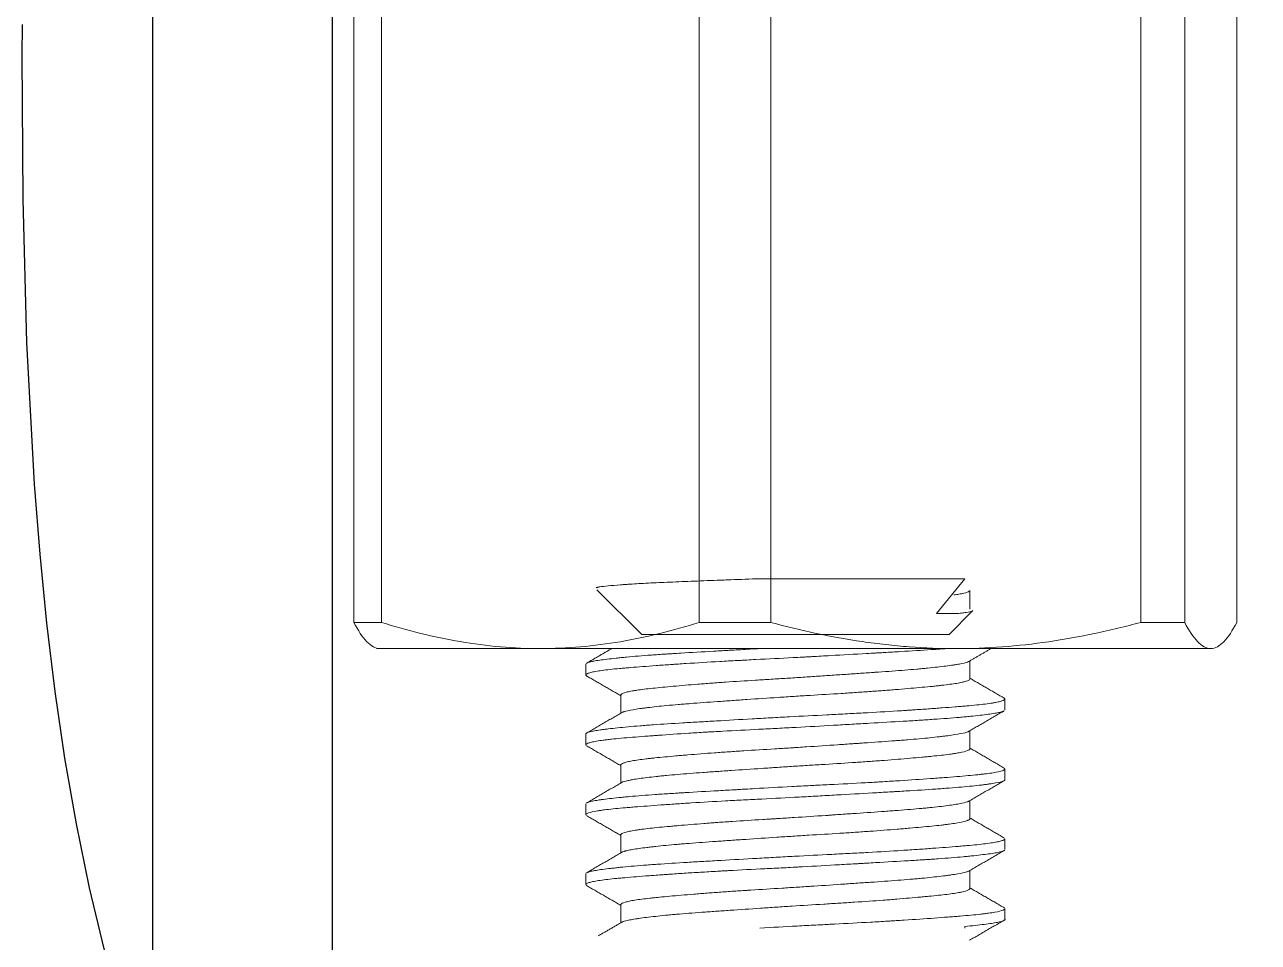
# Model space of a CAD drawing. Header units: millimetres. Extents: x 4900 to 5740, y 840 to 1434.
# Drawn here: x 5035.7 to 5053.36, y 1018.43 to 1031.56 of the extents above; entities that cross this region are included whole.
import ezdxf

# ---------------------------------------------------------------- set-up
doc = ezdxf.new("R2010")
doc.units = ezdxf.units.MM
doc.linetypes.add('CENTERX2', pattern=[101.6, 63.5, -12.7, 12.7, -12.7])
doc.layers.add('CENTER', color=1, linetype='CENTERX2')
doc.layers.add('DIM', color=3, linetype='Continuous')
doc.styles.get("Standard").update_dxf_attribs({"font": 'arial.ttf'})
doc.dimstyles.new('사본 ISO-25', dxfattribs={"dimtxt": 7, "dimasz": 7, "dimexe": 2.1, "dimexo": 2.1, "dimgap": 2, "dimtad": 1, "dimtih": 1, "dimtoh": 1, "dimdec": 1, "dimdsep": 46, "dimtxsty": 'Standard', "dimcen": 0, "dimclrd": 3, "dimclre": 3, "dimclrt": 4, "dimazin": 2, "dimtp": 0.1, "dimtm": 0.1, "dimtfac": 0.714286, "dimtdec": 1, "dimtmove": 0, "dimatfit": 3, "dimfxl": 1, "dimarcsym": 0})

msp = doc.modelspace()

# ---------------------------------------------------------------- linework, layer by layer
msp.add_line((5037.535, 1004.657), (5037.535, 1069.631))
at = {"color": 7, "linetype": 'Continuous', "lineweight": 18}
for p, q in [((5040.412, 1023.006), (5040.412, 1042.256)), ((5040.808, 1023.006), (5040.808, 1042.256)), ((5045.359, 1023.006), (5045.359, 1042.256)), ((5046.384, 1023.006), (5046.384, 1042.256)), ((5051.682, 1023.006), (5051.682, 1042.256)), ((5052.31, 1023.006), (5052.31, 1042.256)), ((5053.057, 1023.006), (5053.057, 1042.256)), ((5046.224, 1023.631), (5049.162, 1023.631)), ((5049.162, 1023.631), (5048.758, 1023.131)), ((5043.893, 1023.473), (5044.535, 1022.831)), ((5049.235, 1023.197), (5049.235, 1023.46)), ((5049.029, 1023.131), (5048.758, 1023.131)), ((5048.935, 1022.831), (5049.268, 1023.165)), ((5040.808, 1023.006), (5040.412, 1023.006)), ((5046.384, 1023.006), (5045.359, 1023.006)), ((5052.31, 1023.006), (5051.682, 1023.006)), ((5044.535, 1022.831), (5048.935, 1022.831)), ((5040.735, 1022.631), (5043.084, 1022.631)), ((5043.084, 1022.631), (5049.033, 1022.631)), ((5049.033, 1022.631), (5052.684, 1022.631)), ((5043.735, 1022.409), (5043.735, 1022.253)), ((5049.235, 1022.198), (5049.235, 1022.456)), ((5044.235, 1021.964), (5044.235, 1021.706)), ((5049.735, 1021.753), (5049.735, 1021.909)), ((5049.235, 1021.197), (5049.235, 1021.456)), ((5043.735, 1021.409), (5043.735, 1021.254)), ((5044.235, 1020.965), (5044.235, 1020.706)), ((5049.735, 1020.753), (5049.735, 1020.908)), ((5043.735, 1020.409), (5043.735, 1020.253)), ((5049.235, 1020.197), (5049.235, 1020.456)), ((5044.235, 1019.965), (5044.235, 1019.706)), ((5049.735, 1019.754), (5049.735, 1019.909)), ((5043.735, 1019.408), (5043.735, 1019.254)), ((5049.235, 1019.198), (5049.235, 1019.456)), ((5044.235, 1018.964), (5044.235, 1018.706)), ((5049.735, 1018.753), (5049.735, 1018.909)), ((5049.162, 1018.654), (5049.162, 1018.631))]:
    msp.add_line(p, q, dxfattribs=at)
for points, knots in [([(5043.882, 1023.501), (5043.886, 1023.503), (5043.892, 1023.505), (5043.904, 1023.508), (5043.909, 1023.509), (5043.922, 1023.512), (5043.928, 1023.513), (5043.966, 1023.519), (5044.005, 1023.524), (5044.103, 1023.533), (5044.162, 1023.538), (5044.247, 1023.545), (5044.265, 1023.546), (5044.301, 1023.549), (5044.358, 1023.552), (5044.419, 1023.556), (5044.546, 1023.564), (5044.639, 1023.569), (5044.79, 1023.576), (5044.843, 1023.578), (5044.952, 1023.583), (5045.008, 1023.585), (5045.179, 1023.592), (5045.299, 1023.597), (5045.486, 1023.604), (5045.549, 1023.606), (5045.647, 1023.61), (5045.679, 1023.611), (5045.746, 1023.614), (5045.779, 1023.615), (5045.947, 1023.621), (5046.084, 1023.626), (5046.224, 1023.631)], [0, 0, 0, 0, 0.043439, 0.043439, 0.071573, 0.071573, 0.099707, 0.099707, 0.212244, 0.212244, 0.32478, 0.32478, 0.352914, 0.352914, 0.381048, 0.437317, 0.437317, 0.549853, 0.549853, 0.606122, 0.606122, 0.66239, 0.66239, 0.774927, 0.774927, 0.831195, 0.831195, 0.859329, 0.859329, 0.887463, 0.887463, 1, 1, 1, 1]), ([(5049.234, 1023.46), (5049.233, 1023.457), (5049.23, 1023.454), (5049.213, 1023.442), (5049.187, 1023.433), (5049.138, 1023.421), (5049.127, 1023.419), (5049.103, 1023.414), (5049.091, 1023.412), (5049.056, 1023.405), (5049.032, 1023.401), (5049.006, 1023.398)], [0, 0, 0, 0, 0.146422, 0.146422, 0.592853, 0.592853, 0.704461, 0.704461, 0.816069, 0.816069, 1, 1, 1, 1]), ([(5049.029, 1023.131), (5049.059, 1023.134), (5049.087, 1023.137), (5049.126, 1023.141), (5049.138, 1023.143), (5049.16, 1023.146), (5049.171, 1023.147), (5049.22, 1023.155), (5049.248, 1023.16), (5049.27, 1023.169), (5049.275, 1023.171), (5049.277, 1023.174)], [0, 0, 0, 0, 0.206312, 0.206312, 0.309467, 0.309467, 0.412623, 0.412623, 0.825246, 0.825246, 1, 1, 1, 1]), ([(5040.412, 1023.006), (5040.474, 1022.889), (5040.536, 1022.794), (5040.629, 1022.698), (5040.66, 1022.673), (5040.723, 1022.64), (5040.754, 1022.631), (5040.786, 1022.631)], [0, 0, 0, 0, 0.5, 0.5, 0.75, 0.75, 1, 1, 1, 1]), ([(5043.084, 1022.631), (5042.893, 1022.631), (5042.702, 1022.639), (5042.318, 1022.673), (5042.127, 1022.698), (5041.557, 1022.795), (5041.181, 1022.889), (5040.808, 1023.006)], [0, 0, 0, 0, 0.25, 0.25, 0.5, 0.5, 1, 1, 1, 1]), ([(5045.359, 1023.006), (5044.984, 1022.889), (5044.608, 1022.794), (5044.039, 1022.698), (5043.849, 1022.673), (5043.467, 1022.64), (5043.276, 1022.631), (5043.084, 1022.631)], [0, 0, 0, 0, 0.5, 0.5, 0.75, 0.75, 1, 1, 1, 1]), ([(5049.033, 1022.631), (5048.811, 1022.631), (5048.588, 1022.639), (5048.253, 1022.665), (5048.142, 1022.675), (5047.974, 1022.694), (5047.918, 1022.7), (5047.807, 1022.715), (5047.306, 1022.784), (5046.815, 1022.89), (5046.384, 1023.006)], [0, 0, 0, 0, 0.25, 0.25, 0.375, 0.375, 0.4375, 0.4375, 0.5, 1, 1, 1, 1]), ([(5051.682, 1023.006), (5051.573, 1022.977), (5051.41, 1022.935), (5051.245, 1022.897), (5051.135, 1022.872), (5051.08, 1022.86), (5050.805, 1022.802), (5050.584, 1022.762), (5050.142, 1022.697), (5049.921, 1022.673), (5049.477, 1022.639), (5049.255, 1022.631), (5049.033, 1022.631)], [0, 0, 0, 0, 0.125, 0.1875, 0.1875, 0.25, 0.25, 0.5, 0.5, 0.75, 0.75, 1, 1, 1, 1]), ([(5052.684, 1022.631), (5052.652, 1022.631), (5052.621, 1022.639), (5052.558, 1022.673), (5052.527, 1022.698), (5052.433, 1022.795), (5052.372, 1022.889), (5052.31, 1023.006)], [0, 0, 0, 0, 0.25, 0.25, 0.5, 0.5, 1, 1, 1, 1]), ([(5053.057, 1023.006), (5052.995, 1022.889), (5052.933, 1022.794), (5052.84, 1022.698), (5052.809, 1022.673), (5052.746, 1022.64), (5052.715, 1022.631), (5052.684, 1022.631)], [0, 0, 0, 0, 0.5, 0.5, 0.75, 0.75, 1, 1, 1, 1]), ([(5048.897, 1022.631), (5048.891, 1022.631), (5048.884, 1022.63), (5048.846, 1022.628), (5048.814, 1022.625), (5048.764, 1022.622), (5048.748, 1022.62), (5048.714, 1022.618), (5048.697, 1022.617), (5048.543, 1022.607), (5048.397, 1022.598), (5048.166, 1022.584), (5048.087, 1022.579), (5047.985, 1022.573), (5047.964, 1022.572), (5047.923, 1022.57), (5047.902, 1022.569), (5047.84, 1022.565), (5047.798, 1022.563), (5047.587, 1022.551), (5047.415, 1022.541), (5047.15, 1022.526), (5047.061, 1022.521), (5046.949, 1022.515), (5046.926, 1022.513), (5046.881, 1022.511), (5046.814, 1022.507), (5046.747, 1022.504), (5046.523, 1022.492), (5046.346, 1022.483), (5046.126, 1022.472), (5046.06, 1022.468), (5045.995, 1022.465), (5045.951, 1022.462), (5045.929, 1022.461), (5045.821, 1022.456), (5045.736, 1022.451), (5045.486, 1022.437), (5045.326, 1022.427), (5045.134, 1022.415), (5045.097, 1022.413), (5045.04, 1022.409), (5045.022, 1022.408), (5044.985, 1022.405), (5044.894, 1022.399), (5044.807, 1022.393), (5044.674, 1022.383), (5044.61, 1022.378), (5044.488, 1022.369), (5044.429, 1022.364), (5044.346, 1022.357), (5044.319, 1022.355), (5044.266, 1022.35), (5044.241, 1022.348), (5044.168, 1022.341), (5044.123, 1022.337), (5043.998, 1022.323), (5043.929, 1022.314), (5043.861, 1022.301), (5043.848, 1022.299), (5043.825, 1022.294), (5043.814, 1022.291), (5043.785, 1022.284), (5043.755, 1022.274), (5043.74, 1022.264), (5043.733, 1022.254), (5043.734, 1022.249), (5043.741, 1022.242), (5043.745, 1022.24), (5043.75, 1022.237)], [0, 0, 0, 0, 0.003762, 0.003762, 0.021846, 0.021846, 0.030888, 0.030888, 0.039931, 0.039931, 0.112269, 0.112269, 0.148438, 0.148438, 0.15748, 0.15748, 0.166522, 0.166522, 0.184607, 0.184607, 0.256945, 0.256945, 0.293114, 0.293114, 0.302156, 0.302156, 0.311198, 0.329283, 0.329283, 0.401621, 0.401621, 0.419705, 0.428747, 0.428747, 0.43779, 0.43779, 0.473959, 0.473959, 0.546297, 0.546297, 0.564381, 0.564381, 0.573423, 0.573423, 0.582465, 0.618634, 0.618634, 0.654803, 0.654803, 0.690972, 0.690972, 0.709057, 0.709057, 0.727141, 0.727141, 0.76331, 0.76331, 0.835648, 0.835648, 0.853733, 0.853733, 0.871817, 0.871817, 0.907986, 0.944155, 0.944155, 0.980324, 0.980324, 1, 1, 1, 1]), ([(5043.748, 1022.424), (5043.748, 1022.424), (5043.757, 1022.429), (5043.77, 1022.433), (5043.794, 1022.44), (5043.804, 1022.442), (5043.819, 1022.446), (5043.825, 1022.447), (5043.836, 1022.449), (5043.842, 1022.45), (5043.897, 1022.461), (5043.961, 1022.47), (5044.079, 1022.484), (5044.121, 1022.489), (5044.18, 1022.495), (5044.191, 1022.497), (5044.216, 1022.499), (5044.228, 1022.5), (5044.266, 1022.504), (5044.292, 1022.507), (5044.424, 1022.519), (5044.543, 1022.529), (5044.737, 1022.543), (5044.805, 1022.548), (5044.894, 1022.553), (5044.912, 1022.554), (5044.948, 1022.557), (5045.002, 1022.56), (5045.058, 1022.564), (5045.245, 1022.575), (5045.403, 1022.584), (5045.609, 1022.596), (5045.671, 1022.599), (5045.735, 1022.603), (5045.778, 1022.606), (5045.799, 1022.607), (5045.907, 1022.613), (5045.993, 1022.618), (5046.131, 1022.626), (5046.181, 1022.629), (5046.232, 1022.632)], [0, 0, 0, 0, 0.001095, 0.069626, 0.069626, 0.103891, 0.103891, 0.121024, 0.121024, 0.138156, 0.138156, 0.275218, 0.275218, 0.343749, 0.343749, 0.360882, 0.360882, 0.378014, 0.378014, 0.41228, 0.41228, 0.549341, 0.549341, 0.617872, 0.617872, 0.635005, 0.635005, 0.652137, 0.686403, 0.686403, 0.823464, 0.823464, 0.85773, 0.874863, 0.874863, 0.891995, 0.891995, 0.960526, 0.960526, 1, 1, 1, 1]), ([(5049.224, 1022.45), (5049.218, 1022.446), (5049.21, 1022.442), (5049.175, 1022.429), (5049.136, 1022.42), (5049.072, 1022.408), (5049.058, 1022.406), (5049.036, 1022.402), (5049.029, 1022.401), (5049.013, 1022.399), (5049.005, 1022.397), (5048.965, 1022.391), (5048.93, 1022.386), (5048.815, 1022.372), (5048.728, 1022.362), (5048.616, 1022.35), (5048.604, 1022.349), (5048.578, 1022.347), (5048.565, 1022.345), (5048.526, 1022.342), (5048.499, 1022.339), (5048.418, 1022.332), (5048.361, 1022.327), (5048.185, 1022.313), (5048.059, 1022.304), (5047.909, 1022.294), (5047.892, 1022.293), (5047.858, 1022.29), (5047.807, 1022.287), (5047.755, 1022.283), (5047.651, 1022.276), (5047.51, 1022.266), (5047.365, 1022.256), (5047.254, 1022.249), (5047.217, 1022.246), (5047.142, 1022.241), (5047.104, 1022.239), (5046.991, 1022.231), (5046.916, 1022.226), (5046.765, 1022.216), (5046.69, 1022.211), (5046.539, 1022.202), (5046.464, 1022.197), (5046.352, 1022.19), (5046.314, 1022.188), (5046.239, 1022.183), (5046.202, 1022.181), (5046.017, 1022.169), (5045.874, 1022.16), (5045.667, 1022.146), (5045.599, 1022.141), (5045.499, 1022.134), (5045.466, 1022.131), (5045.401, 1022.126), (5045.369, 1022.124), (5045.212, 1022.111), (5045.095, 1022.101), (5044.933, 1022.087), (5044.881, 1022.082), (5044.782, 1022.072), (5044.736, 1022.068), (5044.605, 1022.054), (5044.53, 1022.045), (5044.45, 1022.033), (5044.435, 1022.03), (5044.406, 1022.025), (5044.393, 1022.023), (5044.354, 1022.016), (5044.332, 1022.011), (5044.276, 1021.996), (5044.252, 1021.986), (5044.238, 1021.973), (5044.236, 1021.971), (5044.235, 1021.967), (5044.235, 1021.966), (5044.235, 1021.965)], [0, 0, 0, 0, 0.024331, 0.024331, 0.083969, 0.083969, 0.098878, 0.098878, 0.106333, 0.106333, 0.113787, 0.113787, 0.143606, 0.143606, 0.203243, 0.203243, 0.210698, 0.210698, 0.218153, 0.218153, 0.233062, 0.233062, 0.262881, 0.262881, 0.322518, 0.322518, 0.329973, 0.329973, 0.337427, 0.352337, 0.352337, 0.382155, 0.411974, 0.411974, 0.426883, 0.426883, 0.441793, 0.441793, 0.471611, 0.471611, 0.50143, 0.50143, 0.531249, 0.531249, 0.546158, 0.546158, 0.561067, 0.561067, 0.620705, 0.620705, 0.650523, 0.650523, 0.665433, 0.665433, 0.680342, 0.680342, 0.739979, 0.739979, 0.769798, 0.769798, 0.799617, 0.799617, 0.859254, 0.859254, 0.874163, 0.874163, 0.889073, 0.889073, 0.918891, 0.918891, 0.978529, 0.978529, 0.993438, 0.993438, 1, 1, 1, 1]), ([(5044.249, 1021.715), (5044.253, 1021.717), (5044.258, 1021.719), (5044.266, 1021.723), (5044.269, 1021.724), (5044.276, 1021.726), (5044.279, 1021.727), (5044.313, 1021.738), (5044.356, 1021.747), (5044.44, 1021.761), (5044.479, 1021.767), (5044.523, 1021.774), (5044.541, 1021.776), (5044.551, 1021.777), (5044.579, 1021.781), (5044.599, 1021.784), (5044.7, 1021.796), (5044.792, 1021.806), (5044.946, 1021.821), (5045, 1021.826), (5045.07, 1021.832), (5045.085, 1021.833), (5045.114, 1021.835), (5045.157, 1021.839), (5045.202, 1021.842), (5045.354, 1021.854), (5045.482, 1021.863), (5045.652, 1021.875), (5045.687, 1021.877), (5045.757, 1021.882), (5045.792, 1021.885), (5045.899, 1021.892), (5045.971, 1021.897), (5046.189, 1021.912), (5046.338, 1021.922), (5046.527, 1021.935), (5046.565, 1021.937), (5046.642, 1021.942), (5046.68, 1021.944), (5046.794, 1021.952), (5046.87, 1021.957), (5047.096, 1021.971), (5047.245, 1021.98), (5047.429, 1021.991), (5047.466, 1021.994), (5047.539, 1021.998), (5047.575, 1022.001), (5047.681, 1022.008), (5047.821, 1022.018), (5047.954, 1022.027), (5048.051, 1022.035), (5048.1, 1022.039), (5048.147, 1022.042), (5048.178, 1022.045), (5048.194, 1022.046), (5048.333, 1022.058), (5048.447, 1022.068), (5048.602, 1022.082), (5048.652, 1022.086), (5048.722, 1022.093), (5048.745, 1022.096), (5048.779, 1022.099), (5048.79, 1022.1), (5048.811, 1022.103), (5048.822, 1022.104), (5048.915, 1022.115), (5048.986, 1022.124), (5049.073, 1022.138), (5049.105, 1022.144), (5049.132, 1022.151), (5049.143, 1022.153), (5049.148, 1022.155), (5049.163, 1022.158), (5049.171, 1022.161), (5049.211, 1022.173), (5049.229, 1022.184), (5049.234, 1022.195), (5049.235, 1022.197), (5049.234, 1022.199)], [0, 0, 0, 0, 0.013796, 0.013796, 0.021294, 0.021294, 0.028792, 0.028792, 0.088772, 0.088772, 0.118763, 0.126261, 0.126261, 0.133758, 0.133758, 0.148753, 0.148753, 0.208734, 0.208734, 0.238725, 0.238725, 0.246222, 0.246222, 0.25372, 0.268715, 0.268715, 0.328696, 0.328696, 0.343691, 0.343691, 0.358687, 0.358687, 0.388677, 0.388677, 0.448658, 0.448658, 0.463653, 0.463653, 0.478648, 0.478648, 0.508639, 0.508639, 0.56862, 0.56862, 0.583615, 0.583615, 0.59861, 0.59861, 0.628601, 0.658591, 0.658591, 0.673586, 0.681084, 0.681084, 0.688582, 0.688582, 0.748562, 0.748562, 0.778553, 0.778553, 0.793548, 0.793548, 0.801046, 0.801046, 0.808543, 0.808543, 0.868524, 0.868524, 0.898515, 0.906012, 0.906012, 0.91351, 0.91351, 0.928505, 0.928505, 0.988486, 0.988486, 1, 1, 1, 1]), ([(5043.735, 1021.41), (5043.735, 1021.411), (5043.735, 1021.411), (5043.736, 1021.415), (5043.739, 1021.418), (5043.744, 1021.422), (5043.748, 1021.424), (5043.75, 1021.425), (5043.772, 1021.435), (5043.807, 1021.444), (5043.883, 1021.458), (5043.913, 1021.463), (5043.962, 1021.47), (5043.98, 1021.472), (5044.017, 1021.477), (5044.036, 1021.479), (5044.137, 1021.491), (5044.232, 1021.501), (5044.393, 1021.516), (5044.45, 1021.521), (5044.541, 1021.528), (5044.572, 1021.531), (5044.635, 1021.536), (5044.668, 1021.538), (5044.833, 1021.55), (5044.974, 1021.559), (5045.2, 1021.572), (5045.278, 1021.577), (5045.398, 1021.584), (5045.439, 1021.586), (5045.521, 1021.591), (5045.562, 1021.593), (5045.769, 1021.605), (5045.94, 1021.615), (5046.202, 1021.63), (5046.291, 1021.635), (5046.471, 1021.645), (5046.56, 1021.65), (5046.828, 1021.664), (5047.006, 1021.673), (5047.228, 1021.685), (5047.272, 1021.687), (5047.361, 1021.692), (5047.405, 1021.694), (5047.536, 1021.701), (5047.622, 1021.705), (5047.876, 1021.719), (5048.039, 1021.728), (5048.235, 1021.741), (5048.274, 1021.743), (5048.331, 1021.747), (5048.35, 1021.748), (5048.388, 1021.751), (5048.482, 1021.757), (5048.643, 1021.768), (5048.775, 1021.778), (5048.903, 1021.787), (5048.963, 1021.792), (5049.036, 1021.798), (5049.051, 1021.799), (5049.079, 1021.801), (5049.093, 1021.802), (5049.135, 1021.806), (5049.161, 1021.808), (5049.239, 1021.815), (5049.287, 1021.819), (5049.421, 1021.833), (5049.496, 1021.842), (5049.565, 1021.853), (5049.573, 1021.855), (5049.587, 1021.857), (5049.608, 1021.861), (5049.626, 1021.865), (5049.66, 1021.872), (5049.697, 1021.882), (5049.719, 1021.892), (5049.729, 1021.899), (5049.733, 1021.903), (5049.734, 1021.907), (5049.735, 1021.909), (5049.735, 1021.91), (5049.733, 1021.916), (5049.727, 1021.921), (5049.718, 1021.926)], [0, 0, 0, 0, 0.005079, 0.005079, 0.018883, 0.025784, 0.025784, 0.032686, 0.032686, 0.087898, 0.087898, 0.115504, 0.115504, 0.129307, 0.129307, 0.14311, 0.14311, 0.198322, 0.198322, 0.225928, 0.225928, 0.239731, 0.239731, 0.253534, 0.253534, 0.308746, 0.308746, 0.336352, 0.336352, 0.350155, 0.350155, 0.363958, 0.363958, 0.41917, 0.41917, 0.446776, 0.446776, 0.474382, 0.474382, 0.529594, 0.529594, 0.543397, 0.543397, 0.5572, 0.5572, 0.584806, 0.584806, 0.640018, 0.640018, 0.653821, 0.653821, 0.660722, 0.660722, 0.667624, 0.69523, 0.722836, 0.722836, 0.750442, 0.750442, 0.757343, 0.757343, 0.764245, 0.764245, 0.778048, 0.778048, 0.805654, 0.805654, 0.860866, 0.860866, 0.867767, 0.867767, 0.874669, 0.888472, 0.888472, 0.916078, 0.943684, 0.943684, 0.957487, 0.964389, 0.964389, 0.97129, 0.97129, 1, 1, 1, 1]), ([(5049.721, 1021.738), (5049.718, 1021.736), (5049.703, 1021.73), (5049.68, 1021.723), (5049.65, 1021.716), (5049.639, 1021.714), (5049.615, 1021.71), (5049.603, 1021.707), (5049.533, 1021.696), (5049.463, 1021.686), (5049.337, 1021.672), (5049.291, 1021.667), (5049.217, 1021.659), (5049.191, 1021.657), (5049.139, 1021.652), (5049.111, 1021.649), (5049.028, 1021.642), (5048.969, 1021.637), (5048.846, 1021.627), (5048.782, 1021.623), (5048.647, 1021.614), (5048.578, 1021.609), (5048.468, 1021.602), (5048.431, 1021.6), (5048.356, 1021.595), (5048.318, 1021.593), (5048.126, 1021.582), (5047.966, 1021.572), (5047.715, 1021.558), (5047.63, 1021.553), (5047.499, 1021.546), (5047.456, 1021.543), (5047.368, 1021.538), (5047.324, 1021.536), (5047.105, 1021.523), (5046.927, 1021.513), (5046.703, 1021.501), (5046.658, 1021.499), (5046.568, 1021.494), (5046.523, 1021.492), (5046.388, 1021.485), (5046.3, 1021.48), (5046.036, 1021.467), (5045.864, 1021.458), (5045.653, 1021.446), (5045.611, 1021.444), (5045.549, 1021.44), (5045.528, 1021.439), (5045.487, 1021.437), (5045.385, 1021.431), (5045.286, 1021.425), (5045.056, 1021.41), (5044.911, 1021.4), (5044.757, 1021.389), (5044.741, 1021.388), (5044.707, 1021.385), (5044.69, 1021.384), (5044.641, 1021.38), (5044.609, 1021.378), (5044.516, 1021.371), (5044.457, 1021.366), (5044.289, 1021.353), (5044.189, 1021.344), (5044.092, 1021.333), (5044.081, 1021.332), (5044.06, 1021.33), (5044.03, 1021.326), (5044.002, 1021.323), (5043.948, 1021.316), (5043.884, 1021.306), (5043.835, 1021.296), (5043.805, 1021.289), (5043.791, 1021.285), (5043.779, 1021.281), (5043.771, 1021.279), (5043.768, 1021.278), (5043.752, 1021.271), (5043.743, 1021.266), (5043.736, 1021.259), (5043.735, 1021.256), (5043.735, 1021.254)], [0, 0, 0, 0, 0.013182, 0.042608, 0.042608, 0.057321, 0.057321, 0.072034, 0.072034, 0.130885, 0.130885, 0.16031, 0.16031, 0.175023, 0.175023, 0.189736, 0.189736, 0.219161, 0.219161, 0.248587, 0.248587, 0.278013, 0.278013, 0.292725, 0.292725, 0.307438, 0.307438, 0.366289, 0.366289, 0.395715, 0.395715, 0.410428, 0.410428, 0.425141, 0.425141, 0.483992, 0.483992, 0.498704, 0.498704, 0.513417, 0.513417, 0.542843, 0.542843, 0.601694, 0.601694, 0.616407, 0.616407, 0.623763, 0.623763, 0.63112, 0.660545, 0.660545, 0.719396, 0.719396, 0.726753, 0.726753, 0.734109, 0.734109, 0.748822, 0.748822, 0.778247, 0.778247, 0.837099, 0.837099, 0.844455, 0.844455, 0.851811, 0.866524, 0.866524, 0.89595, 0.925375, 0.925375, 0.940088, 0.947445, 0.947445, 0.954801, 0.954801, 0.984227, 0.984227, 1, 1, 1, 1]), ([(5049.219, 1021.447), (5049.216, 1021.445), (5049.212, 1021.443), (5049.203, 1021.439), (5049.196, 1021.437), (5049.182, 1021.432), (5049.174, 1021.43), (5049.129, 1021.418), (5049.08, 1021.409), (5048.989, 1021.395), (5048.955, 1021.39), (5048.899, 1021.382), (5048.88, 1021.38), (5048.84, 1021.375), (5048.819, 1021.372), (5048.712, 1021.36), (5048.616, 1021.35), (5048.457, 1021.335), (5048.401, 1021.331), (5048.328, 1021.325), (5048.314, 1021.324), (5048.284, 1021.321), (5048.239, 1021.318), (5048.193, 1021.314), (5048.038, 1021.303), (5047.907, 1021.294), (5047.735, 1021.282), (5047.683, 1021.278), (5047.63, 1021.274), (5047.594, 1021.272), (5047.576, 1021.271), (5047.486, 1021.264), (5047.413, 1021.259), (5047.194, 1021.245), (5047.045, 1021.234), (5046.856, 1021.222), (5046.818, 1021.22), (5046.761, 1021.216), (5046.742, 1021.215), (5046.704, 1021.212), (5046.685, 1021.211), (5046.59, 1021.205), (5046.515, 1021.2), (5046.29, 1021.187), (5046.143, 1021.177), (5045.961, 1021.166), (5045.925, 1021.163), (5045.853, 1021.159), (5045.818, 1021.156), (5045.713, 1021.149), (5045.644, 1021.144), (5045.444, 1021.13), (5045.317, 1021.12), (5045.167, 1021.107), (5045.137, 1021.105), (5045.08, 1021.1), (5045.051, 1021.097), (5044.969, 1021.09), (5044.916, 1021.085), (5044.816, 1021.076), (5044.769, 1021.071), (5044.701, 1021.064), (5044.679, 1021.062), (5044.637, 1021.057), (5044.616, 1021.055), (5044.518, 1021.043), (5044.452, 1021.034), (5044.371, 1021.019), (5044.348, 1021.014), (5044.317, 1021.007), (5044.308, 1021.004), (5044.29, 1020.999), (5044.283, 1020.997), (5044.249, 1020.984), (5044.235, 1020.974), (5044.235, 1020.965)], [0, 0, 0, 0, 0.011277, 0.011277, 0.026272, 0.026272, 0.041267, 0.041267, 0.101248, 0.101248, 0.131238, 0.131238, 0.146233, 0.146233, 0.161229, 0.161229, 0.22121, 0.22121, 0.2512, 0.2512, 0.258698, 0.258698, 0.266195, 0.28119, 0.28119, 0.341171, 0.341171, 0.356166, 0.363664, 0.363664, 0.371162, 0.371162, 0.401152, 0.401152, 0.461133, 0.461133, 0.476128, 0.476128, 0.483626, 0.483626, 0.491123, 0.491123, 0.521114, 0.521114, 0.581095, 0.581095, 0.59609, 0.59609, 0.611085, 0.611085, 0.641076, 0.641076, 0.701056, 0.701056, 0.716052, 0.716052, 0.731047, 0.731047, 0.761037, 0.761037, 0.791028, 0.791028, 0.806023, 0.806023, 0.821018, 0.821018, 0.880999, 0.880999, 0.910989, 0.910989, 0.925985, 0.925985, 0.94098, 0.94098, 1, 1, 1, 1]), ([(5044.252, 1020.716), (5044.268, 1020.725), (5044.296, 1020.733), (5044.345, 1020.744), (5044.362, 1020.748), (5044.382, 1020.751), (5044.395, 1020.754), (5044.402, 1020.755), (5044.437, 1020.761), (5044.468, 1020.766), (5044.57, 1020.78), (5044.65, 1020.79), (5044.765, 1020.803), (5044.789, 1020.805), (5044.825, 1020.809), (5044.838, 1020.81), (5044.863, 1020.813), (5044.876, 1020.814), (5044.94, 1020.82), (5044.994, 1020.825), (5045.161, 1020.839), (5045.282, 1020.848), (5045.444, 1020.86), (5045.477, 1020.863), (5045.543, 1020.867), (5045.577, 1020.87), (5045.679, 1020.877), (5045.748, 1020.882), (5045.959, 1020.896), (5046.104, 1020.906), (5046.33, 1020.921), (5046.405, 1020.926), (5046.556, 1020.936), (5046.631, 1020.941), (5046.783, 1020.951), (5046.858, 1020.956), (5046.972, 1020.963), (5047.01, 1020.965), (5047.086, 1020.97), (5047.124, 1020.972), (5047.312, 1020.984), (5047.458, 1020.993), (5047.671, 1021.007), (5047.741, 1021.012), (5047.844, 1021.019), (5047.878, 1021.022), (5047.946, 1021.027), (5047.979, 1021.029), (5048.142, 1021.042), (5048.265, 1021.052), (5048.436, 1021.067), (5048.491, 1021.072), (5048.557, 1021.078), (5048.57, 1021.079), (5048.596, 1021.081), (5048.634, 1021.085), (5048.67, 1021.088), (5048.788, 1021.1), (5048.871, 1021.109), (5048.96, 1021.121), (5048.985, 1021.124), (5049.009, 1021.128), (5049.025, 1021.131), (5049.033, 1021.132), (5049.07, 1021.138), (5049.096, 1021.143), (5049.164, 1021.158), (5049.196, 1021.168), (5049.22, 1021.18), (5049.224, 1021.183), (5049.23, 1021.188), (5049.232, 1021.19), (5049.234, 1021.195), (5049.235, 1021.197), (5049.235, 1021.199)], [0, 0, 0, 0, 0.054913, 0.054913, 0.069966, 0.077493, 0.077493, 0.085019, 0.085019, 0.115125, 0.115125, 0.175337, 0.175337, 0.19039, 0.19039, 0.197917, 0.197917, 0.205443, 0.205443, 0.235549, 0.235549, 0.295761, 0.295761, 0.310814, 0.310814, 0.325867, 0.325867, 0.355973, 0.355973, 0.416185, 0.416185, 0.446291, 0.446291, 0.476397, 0.476397, 0.506503, 0.506503, 0.521556, 0.521556, 0.536609, 0.536609, 0.596821, 0.596821, 0.626926, 0.626926, 0.641979, 0.641979, 0.657032, 0.657032, 0.717244, 0.717244, 0.74735, 0.74735, 0.754877, 0.754877, 0.762403, 0.777456, 0.777456, 0.837668, 0.837668, 0.852721, 0.860248, 0.860248, 0.867774, 0.867774, 0.89788, 0.89788, 0.958092, 0.958092, 0.973145, 0.973145, 0.988198, 0.988198, 1, 1, 1, 1]), ([(5043.751, 1020.426), (5043.753, 1020.427), (5043.755, 1020.427), (5043.778, 1020.437), (5043.815, 1020.446), (5043.882, 1020.458), (5043.897, 1020.46), (5043.927, 1020.465), (5043.943, 1020.467), (5043.994, 1020.474), (5044.069, 1020.483), (5044.159, 1020.493), (5044.231, 1020.501), (5044.269, 1020.504), (5044.308, 1020.508), (5044.335, 1020.511), (5044.349, 1020.512), (5044.418, 1020.518), (5044.476, 1020.523), (5044.597, 1020.533), (5044.661, 1020.538), (5044.793, 1020.547), (5044.862, 1020.551), (5044.97, 1020.558), (5045.007, 1020.56), (5045.063, 1020.564), (5045.082, 1020.565), (5045.119, 1020.567), (5045.138, 1020.568), (5045.311, 1020.579), (5045.47, 1020.588), (5045.719, 1020.602), (5045.804, 1020.607), (5045.912, 1020.613), (5045.934, 1020.615), (5045.977, 1020.617), (5045.999, 1020.618), (5046.065, 1020.622), (5046.109, 1020.625), (5046.329, 1020.637), (5046.506, 1020.647), (5046.774, 1020.661), (5046.864, 1020.666), (5046.976, 1020.672), (5046.999, 1020.673), (5047.044, 1020.675), (5047.111, 1020.679), (5047.178, 1020.682), (5047.399, 1020.693), (5047.571, 1020.702), (5047.782, 1020.714), (5047.845, 1020.717), (5047.907, 1020.721), (5047.949, 1020.723), (5047.969, 1020.725), (5048.072, 1020.731), (5048.152, 1020.736), (5048.384, 1020.75), (5048.53, 1020.76), (5048.702, 1020.772), (5048.735, 1020.775), (5048.785, 1020.779), (5048.802, 1020.78), (5048.834, 1020.782), (5048.914, 1020.788), (5048.989, 1020.794), (5049.16, 1020.808), (5049.261, 1020.817), (5049.371, 1020.828), (5049.393, 1020.831), (5049.433, 1020.835), (5049.453, 1020.838), (5049.508, 1020.845), (5049.541, 1020.849), (5049.628, 1020.864), (5049.671, 1020.874), (5049.706, 1020.886), (5049.712, 1020.889), (5049.722, 1020.894), (5049.726, 1020.897), (5049.733, 1020.903), (5049.735, 1020.906), (5049.735, 1020.91)], [0, 0, 0, 0, 0.005188, 0.005188, 0.064151, 0.064151, 0.078891, 0.078891, 0.093632, 0.093632, 0.123113, 0.152594, 0.152594, 0.167335, 0.174705, 0.174705, 0.182075, 0.182075, 0.211556, 0.211556, 0.241037, 0.241037, 0.270518, 0.270518, 0.285259, 0.285259, 0.292629, 0.292629, 0.3, 0.3, 0.358962, 0.358962, 0.388443, 0.388443, 0.395813, 0.395813, 0.403183, 0.403183, 0.417924, 0.417924, 0.476886, 0.476886, 0.506367, 0.506367, 0.513738, 0.513738, 0.521108, 0.535848, 0.535848, 0.594811, 0.594811, 0.609551, 0.616921, 0.616921, 0.624292, 0.624292, 0.653773, 0.653773, 0.712735, 0.712735, 0.727476, 0.727476, 0.734846, 0.734846, 0.742216, 0.771697, 0.771697, 0.83066, 0.83066, 0.8454, 0.8454, 0.860141, 0.860141, 0.889622, 0.889622, 0.948584, 0.948584, 0.963325, 0.963325, 0.978065, 0.978065, 1, 1, 1, 1]), ([(5049.735, 1020.753), (5049.735, 1020.751), (5049.734, 1020.75), (5049.732, 1020.746), (5049.73, 1020.744), (5049.725, 1020.74), (5049.723, 1020.739), (5049.718, 1020.737), (5049.716, 1020.736), (5049.692, 1020.725), (5049.655, 1020.716), (5049.576, 1020.703), (5049.546, 1020.698), (5049.504, 1020.692), (5049.495, 1020.691), (5049.477, 1020.689), (5049.468, 1020.687), (5049.439, 1020.684), (5049.419, 1020.681), (5049.316, 1020.669), (5049.221, 1020.659), (5049.057, 1020.645), (5048.999, 1020.64), (5048.923, 1020.633), (5048.907, 1020.632), (5048.876, 1020.63), (5048.828, 1020.626), (5048.78, 1020.623), (5048.613, 1020.611), (5048.471, 1020.602), (5048.281, 1020.591), (5048.223, 1020.587), (5048.164, 1020.584), (5048.124, 1020.582), (5048.104, 1020.58), (5048.003, 1020.575), (5047.921, 1020.57), (5047.672, 1020.555), (5047.501, 1020.546), (5047.282, 1020.533), (5047.237, 1020.531), (5047.148, 1020.526), (5047.103, 1020.523), (5046.969, 1020.516), (5046.88, 1020.511), (5046.612, 1020.496), (5046.434, 1020.487), (5046.212, 1020.476), (5046.168, 1020.474), (5046.08, 1020.469), (5046.036, 1020.467), (5045.905, 1020.46), (5045.82, 1020.456), (5045.567, 1020.442), (5045.405, 1020.432), (5045.209, 1020.42), (5045.171, 1020.417), (5045.094, 1020.412), (5045.057, 1020.41), (5044.947, 1020.402), (5044.805, 1020.393), (5044.674, 1020.383), (5044.547, 1020.373), (5044.487, 1020.369), (5044.4, 1020.362), (5044.372, 1020.359), (5044.318, 1020.355), (5044.291, 1020.353), (5044.215, 1020.346), (5044.12, 1020.337), (5044.039, 1020.328), (5043.984, 1020.321), (5043.966, 1020.318), (5043.933, 1020.313), (5043.917, 1020.311), (5043.843, 1020.299), (5043.799, 1020.289), (5043.758, 1020.274), (5043.747, 1020.269), (5043.738, 1020.261), (5043.736, 1020.259), (5043.735, 1020.255), (5043.735, 1020.254), (5043.735, 1020.253)], [0, 0, 0, 0, 0.009352, 0.009352, 0.023609, 0.023609, 0.030737, 0.030737, 0.037865, 0.037865, 0.094891, 0.094891, 0.123403, 0.123403, 0.130532, 0.130532, 0.13766, 0.13766, 0.151916, 0.151916, 0.208942, 0.208942, 0.237455, 0.237455, 0.244583, 0.244583, 0.251711, 0.265967, 0.265967, 0.322993, 0.322993, 0.337249, 0.344377, 0.344377, 0.351506, 0.351506, 0.380018, 0.380018, 0.437044, 0.437044, 0.4513, 0.4513, 0.465557, 0.465557, 0.494069, 0.494069, 0.551095, 0.551095, 0.565351, 0.565351, 0.579608, 0.579608, 0.60812, 0.60812, 0.665146, 0.665146, 0.679402, 0.679402, 0.693659, 0.693659, 0.722171, 0.750684, 0.750684, 0.779197, 0.779197, 0.793453, 0.793453, 0.80771, 0.80771, 0.836222, 0.864735, 0.864735, 0.878992, 0.878992, 0.893248, 0.893248, 0.950274, 0.950274, 0.978786, 0.978786, 0.993043, 0.993043, 1, 1, 1, 1]), ([(5049.22, 1020.447), (5049.218, 1020.446), (5049.217, 1020.446), (5049.196, 1020.435), (5049.164, 1020.426), (5049.107, 1020.415), (5049.094, 1020.412), (5049.068, 1020.408), (5049.054, 1020.405), (5049.01, 1020.398), (5048.978, 1020.393), (5048.872, 1020.378), (5048.789, 1020.368), (5048.671, 1020.356), (5048.647, 1020.353), (5048.597, 1020.348), (5048.572, 1020.346), (5048.493, 1020.339), (5048.439, 1020.334), (5048.326, 1020.325), (5048.267, 1020.32), (5048.175, 1020.313), (5048.129, 1020.31), (5048.081, 1020.306), (5048.048, 1020.304), (5048.032, 1020.302), (5047.885, 1020.292), (5047.749, 1020.282), (5047.537, 1020.268), (5047.465, 1020.263), (5047.356, 1020.256), (5047.319, 1020.253), (5047.263, 1020.249), (5047.244, 1020.248), (5047.207, 1020.245), (5047.188, 1020.244), (5047.02, 1020.233), (5046.87, 1020.223), (5046.644, 1020.208), (5046.549, 1020.203), (5046.455, 1020.197), (5046.417, 1020.194), (5046.398, 1020.193), (5046.342, 1020.19), (5046.304, 1020.187), (5046.118, 1020.176), (5045.973, 1020.167), (5045.762, 1020.152), (5045.693, 1020.148), (5045.607, 1020.142), (5045.59, 1020.14), (5045.557, 1020.138), (5045.506, 1020.134), (5045.457, 1020.13), (5045.296, 1020.118), (5045.176, 1020.108), (5045.035, 1020.096), (5045.008, 1020.093), (5044.954, 1020.088), (5044.927, 1020.086), (5044.849, 1020.079), (5044.8, 1020.074), (5044.662, 1020.06), (5044.581, 1020.051), (5044.495, 1020.039), (5044.478, 1020.037), (5044.446, 1020.032), (5044.431, 1020.03), (5044.388, 1020.022), (5044.363, 1020.017), (5044.298, 1020.003), (5044.267, 1019.993), (5044.246, 1019.98), (5044.243, 1019.978), (5044.238, 1019.973), (5044.236, 1019.97), (5044.235, 1019.967), (5044.235, 1019.966), (5044.235, 1019.964)], [0, 0, 0, 0, 0.005746, 0.005746, 0.065612, 0.065612, 0.080579, 0.080579, 0.095545, 0.095545, 0.125478, 0.125478, 0.185344, 0.185344, 0.20031, 0.20031, 0.215277, 0.215277, 0.24521, 0.24521, 0.275143, 0.275143, 0.290109, 0.297592, 0.297592, 0.305075, 0.305075, 0.364941, 0.364941, 0.394874, 0.394874, 0.409841, 0.409841, 0.417324, 0.417324, 0.424807, 0.424807, 0.484673, 0.484673, 0.514606, 0.522089, 0.522089, 0.529572, 0.529572, 0.544539, 0.544539, 0.604405, 0.604405, 0.634337, 0.634337, 0.641821, 0.641821, 0.649304, 0.66427, 0.66427, 0.724136, 0.724136, 0.739103, 0.739103, 0.754069, 0.754069, 0.784002, 0.784002, 0.843868, 0.843868, 0.858834, 0.858834, 0.873801, 0.873801, 0.903734, 0.903734, 0.963599, 0.963599, 0.978566, 0.978566, 0.993532, 0.993532, 1, 1, 1, 1]), ([(5044.246, 1019.713), (5044.254, 1019.718), (5044.265, 1019.723), (5044.283, 1019.728), (5044.286, 1019.73), (5044.294, 1019.732), (5044.299, 1019.733), (5044.312, 1019.737), (5044.322, 1019.739), (5044.353, 1019.746), (5044.378, 1019.751), (5044.46, 1019.765), (5044.527, 1019.775), (5044.618, 1019.786), (5044.628, 1019.787), (5044.649, 1019.79), (5044.681, 1019.793), (5044.714, 1019.797), (5044.782, 1019.805), (5044.831, 1019.81), (5044.932, 1019.82), (5044.985, 1019.824), (5045.069, 1019.832), (5045.098, 1019.834), (5045.156, 1019.839), (5045.186, 1019.841), (5045.338, 1019.853), (5045.466, 1019.862), (5045.668, 1019.876), (5045.737, 1019.881), (5045.844, 1019.888), (5045.879, 1019.891), (5045.952, 1019.896), (5045.988, 1019.898), (5046.171, 1019.911), (5046.319, 1019.921), (5046.545, 1019.936), (5046.621, 1019.941), (5046.735, 1019.948), (5046.773, 1019.95), (5046.85, 1019.955), (5046.888, 1019.958), (5047.077, 1019.969), (5047.226, 1019.978), (5047.41, 1019.99), (5047.446, 1019.992), (5047.519, 1019.997), (5047.555, 1020), (5047.663, 1020.007), (5047.733, 1020.012), (5047.939, 1020.026), (5048.069, 1020.036), (5048.223, 1020.049), (5048.254, 1020.051), (5048.299, 1020.055), (5048.314, 1020.056), (5048.343, 1020.059), (5048.358, 1020.06), (5048.43, 1020.066), (5048.485, 1020.071), (5048.642, 1020.085), (5048.737, 1020.095), (5048.831, 1020.105), (5048.842, 1020.106), (5048.862, 1020.109), (5048.872, 1020.11), (5048.901, 1020.113), (5048.92, 1020.116), (5048.974, 1020.123), (5049.007, 1020.128), (5049.095, 1020.142), (5049.142, 1020.152), (5049.183, 1020.165), (5049.191, 1020.167), (5049.204, 1020.172), (5049.209, 1020.175), (5049.224, 1020.182), (5049.23, 1020.187), (5049.234, 1020.194), (5049.235, 1020.197), (5049.234, 1020.199)], [0, 0, 0, 0, 0.030116, 0.030116, 0.037585, 0.037585, 0.045054, 0.045054, 0.059992, 0.059992, 0.089867, 0.089867, 0.149619, 0.149619, 0.157088, 0.157088, 0.164557, 0.179495, 0.179495, 0.20937, 0.20937, 0.239246, 0.239246, 0.254184, 0.254184, 0.269122, 0.269122, 0.328873, 0.328873, 0.358749, 0.358749, 0.373687, 0.373687, 0.388625, 0.388625, 0.448376, 0.448376, 0.478252, 0.478252, 0.49319, 0.49319, 0.508128, 0.508128, 0.567879, 0.567879, 0.582817, 0.582817, 0.597755, 0.597755, 0.62763, 0.62763, 0.687382, 0.687382, 0.70232, 0.70232, 0.709789, 0.709789, 0.717258, 0.717258, 0.747133, 0.747133, 0.806885, 0.806885, 0.814354, 0.814354, 0.821823, 0.821823, 0.836761, 0.836761, 0.866636, 0.866636, 0.926388, 0.926388, 0.941326, 0.941326, 0.956263, 0.956263, 0.986139, 0.986139, 1, 1, 1, 1]), ([(5043.745, 1019.422), (5043.749, 1019.425), (5043.754, 1019.427), (5043.764, 1019.431), (5043.767, 1019.432), (5043.774, 1019.434), (5043.778, 1019.436), (5043.79, 1019.439), (5043.799, 1019.441), (5043.829, 1019.448), (5043.853, 1019.453), (5043.935, 1019.466), (5044.005, 1019.476), (5044.101, 1019.487), (5044.112, 1019.488), (5044.134, 1019.49), (5044.168, 1019.494), (5044.203, 1019.498), (5044.277, 1019.505), (5044.382, 1019.515), (5044.499, 1019.525), (5044.592, 1019.532), (5044.623, 1019.535), (5044.688, 1019.539), (5044.721, 1019.542), (5044.891, 1019.553), (5045.035, 1019.562), (5045.265, 1019.576), (5045.343, 1019.581), (5045.464, 1019.588), (5045.505, 1019.59), (5045.588, 1019.595), (5045.63, 1019.597), (5045.84, 1019.609), (5046.012, 1019.619), (5046.276, 1019.634), (5046.364, 1019.639), (5046.498, 1019.646), (5046.543, 1019.649), (5046.634, 1019.654), (5046.679, 1019.656), (5046.903, 1019.668), (5047.081, 1019.677), (5047.345, 1019.691), (5047.432, 1019.695), (5047.563, 1019.702), (5047.606, 1019.704), (5047.692, 1019.709), (5047.735, 1019.711), (5047.945, 1019.723), (5048.106, 1019.733), (5048.337, 1019.747), (5048.412, 1019.752), (5048.522, 1019.76), (5048.558, 1019.762), (5048.629, 1019.767), (5048.663, 1019.77), (5048.765, 1019.777), (5048.829, 1019.782), (5048.953, 1019.791), (5049.013, 1019.796), (5049.097, 1019.803), (5049.124, 1019.805), (5049.178, 1019.81), (5049.204, 1019.812), (5049.279, 1019.819), (5049.325, 1019.823), (5049.454, 1019.837), (5049.525, 1019.846), (5049.596, 1019.859), (5049.609, 1019.861), (5049.627, 1019.865), (5049.633, 1019.866), (5049.645, 1019.869), (5049.671, 1019.875), (5049.709, 1019.886), (5049.726, 1019.896), (5049.733, 1019.904), (5049.735, 1019.907), (5049.735, 1019.91)], [0, 0, 0, 0, 0.016854, 0.016854, 0.024169, 0.024169, 0.031484, 0.031484, 0.046114, 0.046114, 0.075374, 0.075374, 0.133895, 0.133895, 0.14121, 0.14121, 0.148525, 0.163155, 0.163155, 0.192415, 0.221676, 0.221676, 0.236306, 0.236306, 0.250936, 0.250936, 0.309456, 0.309456, 0.338717, 0.338717, 0.353347, 0.353347, 0.367977, 0.367977, 0.426498, 0.426498, 0.455758, 0.455758, 0.470388, 0.470388, 0.485018, 0.485018, 0.543539, 0.543539, 0.572799, 0.572799, 0.587429, 0.587429, 0.602059, 0.602059, 0.66058, 0.66058, 0.68984, 0.68984, 0.70447, 0.70447, 0.719101, 0.719101, 0.748361, 0.748361, 0.777621, 0.777621, 0.792251, 0.792251, 0.806881, 0.806881, 0.836142, 0.836142, 0.894662, 0.894662, 0.909292, 0.909292, 0.916607, 0.916607, 0.923923, 0.953183, 0.982443, 0.982443, 1, 1, 1, 1]), ([(5049.725, 1019.741), (5049.723, 1019.739), (5049.713, 1019.733), (5049.696, 1019.728), (5049.67, 1019.721), (5049.66, 1019.719), (5049.639, 1019.714), (5049.627, 1019.712), (5049.564, 1019.7), (5049.499, 1019.691), (5049.38, 1019.677), (5049.336, 1019.672), (5049.277, 1019.666), (5049.265, 1019.664), (5049.24, 1019.662), (5049.203, 1019.658), (5049.164, 1019.654), (5049.084, 1019.647), (5049.027, 1019.642), (5048.908, 1019.632), (5048.846, 1019.627), (5048.748, 1019.62), (5048.697, 1019.617), (5048.645, 1019.613), (5048.61, 1019.611), (5048.593, 1019.61), (5048.504, 1019.604), (5048.43, 1019.6), (5048.205, 1019.586), (5048.047, 1019.577), (5047.84, 1019.565), (5047.798, 1019.563), (5047.734, 1019.559), (5047.713, 1019.558), (5047.67, 1019.555), (5047.563, 1019.549), (5047.455, 1019.543), (5047.193, 1019.528), (5047.016, 1019.518), (5046.814, 1019.507), (5046.791, 1019.506), (5046.746, 1019.503), (5046.724, 1019.502), (5046.656, 1019.499), (5046.611, 1019.496), (5046.477, 1019.489), (5046.388, 1019.485), (5046.123, 1019.471), (5045.949, 1019.463), (5045.757, 1019.452), (5045.735, 1019.451), (5045.693, 1019.449), (5045.63, 1019.445), (5045.568, 1019.441), (5045.445, 1019.434), (5045.285, 1019.425), (5045.132, 1019.415), (5045.021, 1019.408), (5044.966, 1019.404), (5044.912, 1019.4), (5044.877, 1019.398), (5044.859, 1019.396), (5044.772, 1019.39), (5044.705, 1019.385), (5044.577, 1019.376), (5044.516, 1019.371), (5044.4, 1019.362), (5044.344, 1019.357), (5044.266, 1019.35), (5044.241, 1019.348), (5044.192, 1019.344), (5044.168, 1019.341), (5044.055, 1019.33), (5043.979, 1019.32), (5043.887, 1019.306), (5043.86, 1019.301), (5043.825, 1019.294), (5043.814, 1019.291), (5043.795, 1019.286), (5043.786, 1019.284), (5043.75, 1019.272), (5043.735, 1019.262), (5043.735, 1019.253)], [0, 0, 0, 0, 0.008426, 0.037687, 0.037687, 0.052317, 0.052317, 0.066947, 0.066947, 0.125467, 0.125467, 0.154728, 0.154728, 0.162043, 0.162043, 0.169358, 0.183988, 0.183988, 0.213248, 0.213248, 0.242509, 0.242509, 0.257139, 0.264454, 0.264454, 0.271769, 0.271769, 0.301029, 0.301029, 0.35955, 0.35955, 0.37418, 0.37418, 0.381495, 0.381495, 0.38881, 0.41807, 0.41807, 0.476591, 0.476591, 0.483906, 0.483906, 0.491221, 0.491221, 0.505851, 0.505851, 0.535111, 0.535111, 0.593632, 0.593632, 0.600947, 0.600947, 0.608262, 0.622892, 0.622892, 0.652153, 0.681413, 0.681413, 0.696043, 0.703358, 0.703358, 0.710673, 0.710673, 0.739933, 0.739933, 0.769194, 0.769194, 0.798454, 0.798454, 0.813084, 0.813084, 0.827714, 0.827714, 0.886235, 0.886235, 0.915495, 0.915495, 0.930125, 0.930125, 0.944755, 0.944755, 1, 1, 1, 1]), ([(5049.223, 1019.449), (5049.222, 1019.449), (5049.222, 1019.448), (5049.217, 1019.446), (5049.212, 1019.443), (5049.201, 1019.439), (5049.194, 1019.436), (5049.158, 1019.425), (5049.115, 1019.416), (5049.032, 1019.401), (5049.001, 1019.397), (5048.95, 1019.389), (5048.932, 1019.387), (5048.894, 1019.382), (5048.875, 1019.379), (5048.775, 1019.367), (5048.684, 1019.357), (5048.557, 1019.345), (5048.531, 1019.342), (5048.477, 1019.337), (5048.449, 1019.335), (5048.365, 1019.328), (5048.307, 1019.323), (5048.126, 1019.309), (5047.999, 1019.3), (5047.83, 1019.288), (5047.796, 1019.286), (5047.726, 1019.281), (5047.691, 1019.279), (5047.585, 1019.271), (5047.513, 1019.266), (5047.297, 1019.251), (5047.149, 1019.241), (5046.979, 1019.23), (5046.96, 1019.229), (5046.922, 1019.226), (5046.903, 1019.225), (5046.846, 1019.221), (5046.808, 1019.219), (5046.694, 1019.212), (5046.619, 1019.207), (5046.394, 1019.193), (5046.245, 1019.184), (5046.079, 1019.173), (5046.061, 1019.172), (5046.024, 1019.17), (5045.969, 1019.166), (5045.916, 1019.163), (5045.809, 1019.156), (5045.67, 1019.146), (5045.536, 1019.136), (5045.439, 1019.129), (5045.39, 1019.125), (5045.343, 1019.121), (5045.311, 1019.119), (5045.296, 1019.118), (5045.156, 1019.106), (5045.042, 1019.096), (5044.885, 1019.082), (5044.835, 1019.077), (5044.764, 1019.07), (5044.741, 1019.068), (5044.695, 1019.063), (5044.674, 1019.061), (5044.569, 1019.049), (5044.497, 1019.04), (5044.408, 1019.026), (5044.381, 1019.021), (5044.346, 1019.014), (5044.335, 1019.011), (5044.314, 1019.006), (5044.305, 1019.004), (5044.263, 1018.991), (5044.243, 1018.981), (5044.235, 1018.969), (5044.235, 1018.967), (5044.235, 1018.964)], [0, 0, 0, 0, 0.002144, 0.002144, 0.017053, 0.017053, 0.031963, 0.031963, 0.0916, 0.0916, 0.121418, 0.121418, 0.136328, 0.136328, 0.151237, 0.151237, 0.210874, 0.210874, 0.225783, 0.225783, 0.240693, 0.240693, 0.270511, 0.270511, 0.330149, 0.330149, 0.345058, 0.345058, 0.359967, 0.359967, 0.389786, 0.389786, 0.449423, 0.449423, 0.456878, 0.456878, 0.464332, 0.464332, 0.479242, 0.479242, 0.50906, 0.50906, 0.568697, 0.568697, 0.576152, 0.576152, 0.583607, 0.598516, 0.598516, 0.628335, 0.658153, 0.658153, 0.673063, 0.680517, 0.680517, 0.687972, 0.687972, 0.747609, 0.747609, 0.777428, 0.777428, 0.792337, 0.792337, 0.807246, 0.807246, 0.866883, 0.866883, 0.896702, 0.896702, 0.911611, 0.911611, 0.926521, 0.926521, 0.986158, 0.986158, 1, 1, 1, 1]), ([(5044.254, 1018.717), (5044.269, 1018.725), (5044.295, 1018.733), (5044.35, 1018.745), (5044.374, 1018.75), (5044.415, 1018.757), (5044.429, 1018.759), (5044.452, 1018.763), (5044.46, 1018.764), (5044.476, 1018.767), (5044.485, 1018.768), (5044.561, 1018.779), (5044.64, 1018.789), (5044.775, 1018.804), (5044.823, 1018.809), (5044.9, 1018.816), (5044.926, 1018.819), (5044.98, 1018.824), (5045.007, 1018.826), (5045.147, 1018.838), (5045.266, 1018.847), (5045.458, 1018.861), (5045.524, 1018.866), (5045.627, 1018.873), (5045.661, 1018.876), (5045.73, 1018.88), (5045.765, 1018.883), (5045.941, 1018.895), (5046.086, 1018.905), (5046.272, 1018.917), (5046.309, 1018.92), (5046.385, 1018.925), (5046.423, 1018.928), (5046.537, 1018.935), (5046.612, 1018.94), (5046.839, 1018.955), (5046.99, 1018.964), (5047.178, 1018.976), (5047.216, 1018.978), (5047.291, 1018.983), (5047.328, 1018.985), (5047.438, 1018.992), (5047.511, 1018.997), (5047.724, 1019.011), (5047.861, 1019.02), (5048.027, 1019.033), (5048.059, 1019.035), (5048.123, 1019.04), (5048.155, 1019.043), (5048.248, 1019.051), (5048.307, 1019.056), (5048.422, 1019.065), (5048.477, 1019.07), (5048.556, 1019.078), (5048.595, 1019.081), (5048.632, 1019.085), (5048.657, 1019.087), (5048.669, 1019.088), (5048.777, 1019.099), (5048.861, 1019.108), (5048.969, 1019.122), (5049.002, 1019.127), (5049.047, 1019.134), (5049.061, 1019.136), (5049.081, 1019.14), (5049.088, 1019.141), (5049.101, 1019.144), (5049.107, 1019.145), (5049.16, 1019.156), (5049.193, 1019.166), (5049.223, 1019.181), (5049.229, 1019.186), (5049.234, 1019.194), (5049.235, 1019.196), (5049.235, 1019.198)], [0, 0, 0, 0, 0.050677, 0.050677, 0.080841, 0.080841, 0.095923, 0.095923, 0.103464, 0.103464, 0.111005, 0.111005, 0.171333, 0.171333, 0.201497, 0.201497, 0.216579, 0.216579, 0.231661, 0.231661, 0.29199, 0.29199, 0.322154, 0.322154, 0.337236, 0.337236, 0.352318, 0.352318, 0.412646, 0.412646, 0.427728, 0.427728, 0.44281, 0.44281, 0.472974, 0.472974, 0.533303, 0.533303, 0.548385, 0.548385, 0.563467, 0.563467, 0.593631, 0.593631, 0.653959, 0.653959, 0.669041, 0.669041, 0.684123, 0.684123, 0.714288, 0.714288, 0.744452, 0.744452, 0.759534, 0.767075, 0.767075, 0.774616, 0.774616, 0.834944, 0.834944, 0.865108, 0.865108, 0.88019, 0.88019, 0.887731, 0.887731, 0.895272, 0.895272, 0.955601, 0.955601, 0.985765, 0.985765, 1, 1, 1, 1]), ([(5046.224, 1018.631), (5046.402, 1018.641), (5046.581, 1018.651), (5046.848, 1018.665), (5046.938, 1018.67), (5047.072, 1018.677), (5047.117, 1018.679), (5047.184, 1018.682), (5047.206, 1018.684), (5047.25, 1018.686), (5047.273, 1018.687), (5047.471, 1018.697), (5047.643, 1018.706), (5047.893, 1018.72), (5047.975, 1018.725), (5048.076, 1018.731), (5048.096, 1018.732), (5048.136, 1018.735), (5048.156, 1018.736), (5048.216, 1018.74), (5048.255, 1018.742), (5048.446, 1018.754), (5048.59, 1018.764), (5048.79, 1018.779), (5048.855, 1018.784), (5048.932, 1018.79), (5048.948, 1018.791), (5048.978, 1018.793), (5049.023, 1018.797), (5049.065, 1018.8), (5049.204, 1018.812), (5049.301, 1018.82), (5049.406, 1018.832), (5049.436, 1018.835), (5049.464, 1018.839), (5049.483, 1018.841), (5049.492, 1018.843), (5049.535, 1018.849), (5049.566, 1018.853), (5049.648, 1018.868), (5049.686, 1018.878), (5049.715, 1018.891), (5049.72, 1018.893), (5049.728, 1018.898), (5049.73, 1018.901), (5049.734, 1018.905), (5049.735, 1018.907), (5049.735, 1018.91)], [0, 0, 0, 0, 0.102796, 0.102796, 0.154194, 0.154194, 0.179893, 0.179893, 0.192743, 0.192743, 0.205592, 0.205592, 0.308388, 0.308388, 0.359786, 0.359786, 0.372636, 0.372636, 0.385485, 0.385485, 0.411184, 0.411184, 0.51398, 0.51398, 0.565378, 0.565378, 0.578228, 0.578228, 0.591077, 0.616776, 0.616776, 0.719572, 0.719572, 0.745271, 0.758121, 0.758121, 0.770971, 0.770971, 0.822369, 0.822369, 0.925165, 0.925165, 0.950864, 0.950864, 0.976563, 0.976563, 1, 1, 1, 1]), ([(5049.735, 1018.753), (5049.735, 1018.753), (5049.735, 1018.753), (5049.735, 1018.75), (5049.734, 1018.748), (5049.729, 1018.743), (5049.726, 1018.741), (5049.706, 1018.73), (5049.675, 1018.721), (5049.615, 1018.71), (5049.602, 1018.707), (5049.575, 1018.703), (5049.56, 1018.7), (5049.512, 1018.693), (5049.477, 1018.689), (5049.36, 1018.674), (5049.269, 1018.664), (5049.162, 1018.654)], [0, 0, 0, 0, 0.005684, 0.005684, 0.076707, 0.076707, 0.147729, 0.147729, 0.431819, 0.431819, 0.502842, 0.502842, 0.573865, 0.573865, 0.71591, 0.71591, 1, 1, 1, 1])]:
    msp.add_open_spline(points, degree=3, knots=knots, dxfattribs=at)
for points in [[(5044.105, 1022.631), (5043.922, 1022.525), (5043.74, 1022.419)], [(5049.218, 1022.446), (5049.377, 1022.539), (5049.537, 1022.631)], [(5043.743, 1022.241), (5043.989, 1022.099), (5044.235, 1021.956)], [(5049.725, 1021.921), (5049.48, 1022.064), (5049.235, 1022.206)], [(5044.253, 1021.717), (5043.995, 1021.567), (5043.738, 1021.418)], [(5049.214, 1021.444), (5049.47, 1021.593), (5049.728, 1021.742)], [(5043.736, 1021.245), (5043.985, 1021.101), (5044.235, 1020.956)], [(5049.732, 1020.917), (5049.483, 1021.062), (5049.235, 1021.206)], [(5049.214, 1020.444), (5049.471, 1020.593), (5049.729, 1020.743)], [(5044.257, 1020.72), (5044, 1020.57), (5043.743, 1020.421)], [(5043.744, 1020.241), (5043.989, 1020.099), (5044.235, 1019.956)], [(5049.728, 1019.92), (5049.481, 1020.063), (5049.235, 1020.206)], [(5044.251, 1019.716), (5043.994, 1019.567), (5043.736, 1019.417)], [(5049.218, 1019.446), (5049.475, 1019.595), (5049.732, 1019.745)], [(5043.738, 1019.244), (5043.986, 1019.1), (5044.235, 1018.956)], [(5049.73, 1018.919), (5049.482, 1019.063), (5049.235, 1019.206)], [(5044.259, 1018.72), (5044.084, 1018.619), (5043.91, 1018.518)], [(5049.229, 1018.457), (5049.485, 1018.605), (5049.742, 1018.754)]]:
    msp.add_open_spline(points, degree=2, dxfattribs=at)
at = {"layer": 'CENTER', "ltscale": 0.25}
msp.add_spline([(5085.961, 1036.417, 0), (5081.154, 1052.983, 0), (5069.175, 1056.157, 0), (5056.563, 1011.824, 0), (5042.87, 1010.053, 0), (5035.735, 1037.076), (5035.735, 1047.631)], degree=3, dxfattribs=at)

# ---------------------------------------------------------------- leaders
at = {"layer": 'DIM'}
msp.add_leader([(5040.104, 1100.153), (5040.104, 984.197), (5065.9, 984.197)], dimstyle='사본 ISO-25', override={"dimasz": 4, "dimgap": 2, "dimtad": 0, "dimldrblk": 'Dot'}, dxfattribs=at)

doc.saveas('drawing.dxf')
